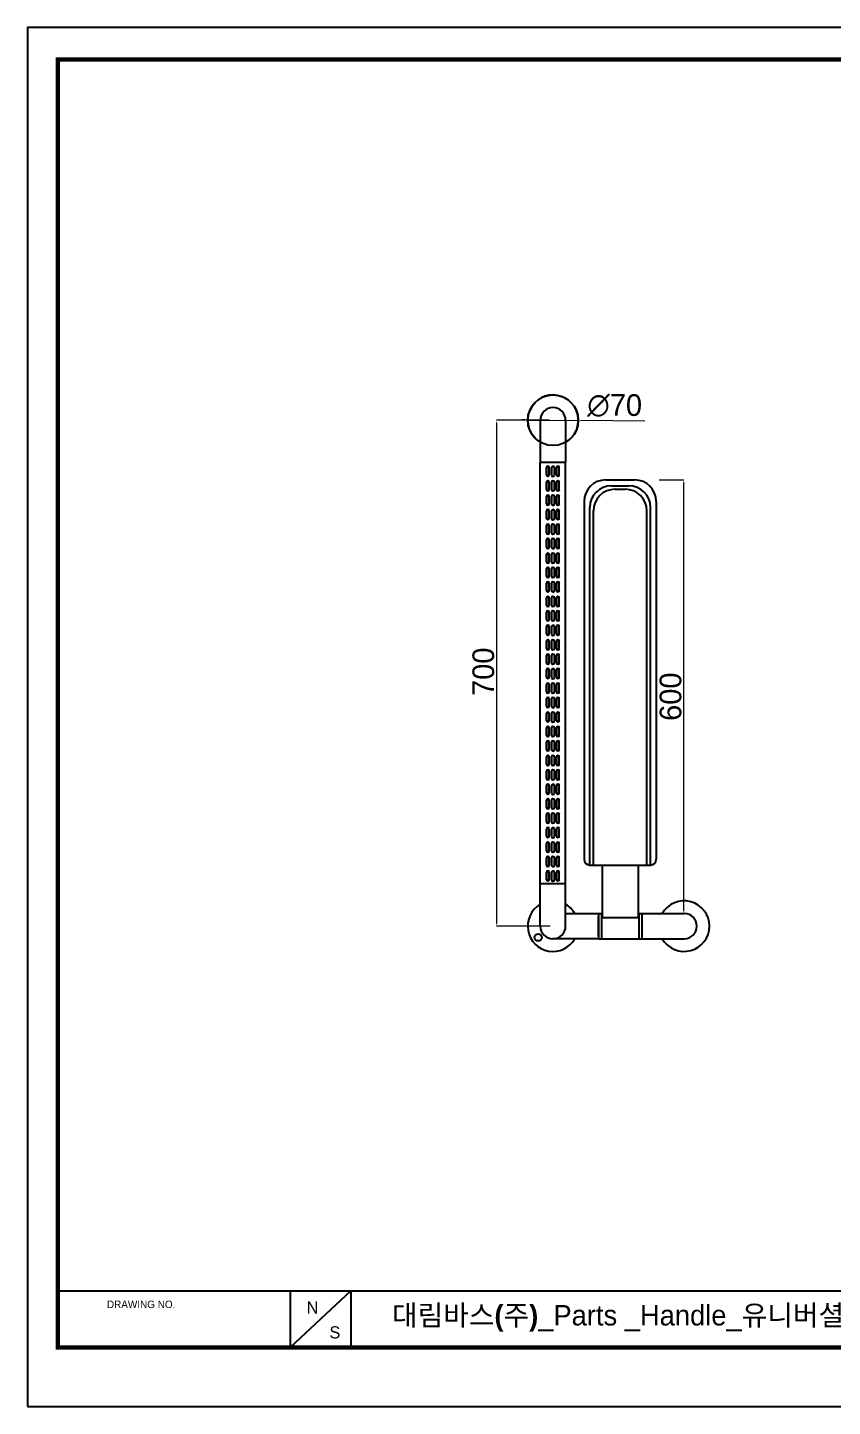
# Model space of a CAD drawing. Extents: x 0 to 2604, y 0 to 1908.
# Drawn here: x 0 to 1114, y 0 to 1908 of the extents above; entities that cross this region are included whole.
import ezdxf

# ---------------------------------------------------------------- set-up
doc = ezdxf.new("R2010")
doc.units = 0
doc.header["$LTSCALE"] = 10
doc.header["$MEASUREMENT"] = 0
doc.header["$PDMODE"] = 3
doc.header["$PDSIZE"] = -10
doc.layers.get('0').update_dxf_attribs({"linetype": 'CONTINUOUS'})
doc.layers.get('DEFPOINTS').update_dxf_attribs({"linetype": 'CONTINUOUS'})
doc.layers.add('PV', color=7, linetype='CONTINUOUS')
doc.styles.add('Daelim Dimension', font='')
doc.styles.get('Daelim Dimension').set_extended_font_data('나눔고딕')
doc.dimstyles.new('DEFAULT', dxfattribs={"dimscale": 2, "dimtxt": 2, "dimasz": 2, "dimexe": 0, "dimexo": 2, "dimgap": 1, "dimtad": 1, "dimdec": 0, "dimzin": 9, "dimdsep": 46, "dimtxsty": 'Daelim Dimension', "dimcen": 0.5, "dimclrd": 5, "dimclre": 5, "dimclrt": 256, "dimadec": 1, "dimazin": 0, "dimtfac": 1, "dimtdec": 0, "dimtix": 1, "dimtmove": 0, "dimatfit": 3, "dimfxl": 1, "dimtolj": 1, "dimtzin": 1, "dimlwd": 9, "dimlwe": 9, "dimarcsym": 0})

# ---------------------------------------------------------------- blocks, each defined once
blk = doc.blocks.new('*D0')
at = {"color": 5, "lineweight": 9, "transparency": 16777216}
for p, q in [((688, 1365), (684, 1365)), ((692, 1364.9), (762, 1364.2)), ((854.1, 1363.3), (766, 1364.2))]:
    blk.add_line(p, q, dxfattribs=at)
at = {"color": 5, "transparency": 16777216}
for points in [[(688, 1365.6), (688, 1364.3), (692, 1364.9)], [(766, 1364.9), (766, 1363.5), (762, 1364.2)]]:
    blk.add_solid(points, dxfattribs=at)
at = {"layer": 'DEFPOINTS', "color": 0, "transparency": 16777216}
for p in [(692, 1364.9), (762, 1364.2)]:
    blk.add_point(p, dxfattribs=at)
at = {"color": 7, "transparency": 16777216, "insert": (812.3, 1384.9), "char_height": 30, "attachment_point": 5, "rotation": 359.4288, "style": 'Daelim Dimension'}
blk.add_mtext('\\A1;∅70', dxfattribs=at)
blk = doc.blocks.new('*D2')
at = {"color": 5, "lineweight": 9, "transparency": 16777216}
for p, q in [((873.7, 1282.1), (908, 1282.1)), ((908, 686.1), (908, 1278.1)), ((873.7, 682.1), (908, 682.1))]:
    blk.add_line(p, q, dxfattribs=at)
at = {"color": 5, "transparency": 16777216}
for points in [[(907.3, 1278.1), (908.7, 1278.1), (908, 1282.1)], [(907.3, 686.1), (908.7, 686.1), (908, 682.1)]]:
    blk.add_solid(points, dxfattribs=at)
at = {"layer": 'DEFPOINTS', "color": 0, "transparency": 16777216}
for p in [(869.7, 1282.1), (908, 1282.1), (869.7, 682.1)]:
    blk.add_point(p, dxfattribs=at)
at = {"color": 7, "transparency": 16777216, "insert": (889.7, 982.1), "char_height": 30, "attachment_point": 5, "rotation": 90, "style": 'Daelim Dimension'}
blk.add_mtext('\\A1;600', dxfattribs=at)
blk = doc.blocks.new('*D4')
at = {"color": 5, "lineweight": 9, "transparency": 16777216}
for p, q in [((722.3, 1364.6), (648.9, 1364.6)), ((648.9, 1360.6), (648.9, 668.6)), ((722.9, 664.6), (648.9, 664.6))]:
    blk.add_line(p, q, dxfattribs=at)
at = {"color": 5, "transparency": 16777216}
for points in [[(648.3, 1360.6), (649.6, 1360.6), (648.9, 1364.6)], [(648.3, 668.6), (649.6, 668.6), (648.9, 664.6)]]:
    blk.add_solid(points, dxfattribs=at)
at = {"layer": 'DEFPOINTS', "color": 0, "transparency": 16777216}
for p in [(726.3, 1364.6), (648.9, 664.6), (726.9, 664.6)]:
    blk.add_point(p, dxfattribs=at)
at = {"color": 7, "transparency": 16777216, "insert": (630.7, 1016.6), "char_height": 30, "attachment_point": 5, "rotation": 90, "style": 'Daelim Dimension'}
blk.add_mtext('\\A1;700', dxfattribs=at)

msp = doc.modelspace()

# ---------------------------------------------------------------- linework, layer by layer
at = {"color": 7}
for p, q in [((709.4, 1364.6), (709.4, 1306.1)), ((744.4, 1364.6), (744.4, 1306.1)), ((744.4, 1306.1), (709.4, 1306.1)), ((794.9, 749.1), (794.9, 676.4)), ((844.9, 749.1), (844.9, 676.4)), ((744.4, 723.1), (709.4, 723.1)), ((709.4, 664.6), (709.4, 723.1)), ((744.4, 664.6), (744.4, 723.1)), ((744.4, 682.1), (789.9, 682.1)), ((789.9, 682.1), (789.9, 647.1)), ((789.9, 682.1), (794.9, 682.1)), ((789.9, 650.6), (789.9, 678.6)), ((793.9, 682.1), (793.9, 647.1)), ((794.9, 676.4), (844.9, 676.4)), ((844.9, 682.1), (849.9, 682.1)), ((845.9, 682.1), (845.9, 647.1)), ((849.9, 682.1), (908.4, 682.1)), ((849.9, 682.1), (849.9, 647.1)), ((789.9, 647.1), (726.9, 647.1)), ((789.9, 647.1), (849.9, 647.1)), ((849.9, 647.1), (908.4, 647.1))]:
    msp.add_line(p, q, dxfattribs=at)
at = {"color": 7, "linetype": 'Continuous'}
for p, q in [((709.4, 723.1), (709.4, 1306.1)), ((744.4, 723.1), (744.4, 1306.1))]:
    msp.add_line(p, q, dxfattribs=at)
for p, q in [((717.8, 1288.9), (717.8, 1299.1)), ((721.4, 1288.9), (721.4, 1299.1)), ((721.9, 1288.9), (721.9, 1299.1)), ((724.7, 1299), (724.7, 1288.9)), ((729.1, 1288.9), (729.1, 1299)), ((731.7, 1288.9), (731.7, 1299.1)), ((732.2, 1288.9), (732.2, 1299.1)), ((735.7, 1288.9), (735.7, 1299.1)), ((717.8, 1268.9), (717.8, 1279.1)), ((721.4, 1268.9), (721.4, 1279.1)), ((721.9, 1268.9), (721.9, 1279.1)), ((724.7, 1279), (724.7, 1268.9)), ((729.1, 1268.9), (729.1, 1279)), ((731.7, 1268.9), (731.7, 1279.1)), ((732.2, 1268.9), (732.2, 1279.1)), ((735.7, 1268.9), (735.7, 1279.1)), ((717.8, 1248.9), (717.8, 1259.1)), ((721.4, 1248.9), (721.4, 1259.1)), ((721.9, 1248.9), (721.9, 1259.1)), ((724.7, 1259), (724.7, 1248.9)), ((729.1, 1248.9), (729.1, 1259)), ((731.7, 1248.9), (731.7, 1259.1)), ((732.2, 1248.9), (732.2, 1259.1)), ((735.7, 1248.9), (735.7, 1259.1)), ((717.8, 1228.9), (717.8, 1239.1)), ((721.4, 1228.9), (721.4, 1239.1)), ((721.9, 1228.9), (721.9, 1239.1)), ((724.7, 1239), (724.7, 1228.9)), ((729.1, 1228.9), (729.1, 1239)), ((731.7, 1228.9), (731.7, 1239.1)), ((732.2, 1228.9), (732.2, 1239.1)), ((735.7, 1228.9), (735.7, 1239.1)), ((717.8, 1208.9), (717.8, 1219.1)), ((721.4, 1208.9), (721.4, 1219.1)), ((721.9, 1208.9), (721.9, 1219.1)), ((724.7, 1219), (724.7, 1208.9)), ((729.1, 1208.9), (729.1, 1219)), ((731.7, 1208.9), (731.7, 1219.1)), ((732.2, 1208.9), (732.2, 1219.1)), ((735.7, 1208.9), (735.7, 1219.1)), ((717.8, 1188.9), (717.8, 1199.1)), ((717.8, 1188.9), (717.8, 1199.1)), ((721.4, 1188.9), (721.4, 1199.1)), ((721.4, 1188.9), (721.4, 1199.1)), ((721.9, 1188.9), (721.9, 1199.1)), ((721.9, 1188.9), (721.9, 1199.1)), ((724.7, 1199), (724.7, 1188.9)), ((724.7, 1199), (724.7, 1188.9)), ((729.1, 1188.9), (729.1, 1199)), ((729.1, 1188.9), (729.1, 1199)), ((731.7, 1188.9), (731.7, 1199.1)), ((731.7, 1188.9), (731.7, 1199.1)), ((732.2, 1188.9), (732.2, 1199.1)), ((732.2, 1188.9), (732.2, 1199.1)), ((735.7, 1188.9), (735.7, 1199.1)), ((735.7, 1188.9), (735.7, 1199.1)), ((717.8, 1168.9), (717.8, 1179.1)), ((721.4, 1168.9), (721.4, 1179.1)), ((721.9, 1168.9), (721.9, 1179.1)), ((724.7, 1179), (724.7, 1168.9)), ((729.1, 1168.9), (729.1, 1179)), ((731.7, 1168.9), (731.7, 1179.1)), ((732.2, 1168.9), (732.2, 1179.1)), ((735.7, 1168.9), (735.7, 1179.1)), ((717.8, 1148.9), (717.8, 1159.1)), ((721.4, 1148.9), (721.4, 1159.1)), ((721.9, 1148.9), (721.9, 1159.1)), ((724.7, 1159), (724.7, 1148.9)), ((729.1, 1148.9), (729.1, 1159)), ((731.7, 1148.9), (731.7, 1159.1)), ((732.2, 1148.9), (732.2, 1159.1)), ((735.7, 1148.9), (735.7, 1159.1)), ((717.8, 1128.9), (717.8, 1139.1)), ((721.4, 1128.9), (721.4, 1139.1)), ((721.9, 1128.9), (721.9, 1139.1)), ((724.7, 1139), (724.7, 1128.9)), ((729.1, 1128.9), (729.1, 1139)), ((731.7, 1128.9), (731.7, 1139.1)), ((732.2, 1128.9), (732.2, 1139.1)), ((735.7, 1128.9), (735.7, 1139.1)), ((717.8, 1108.9), (717.8, 1119.1)), ((721.4, 1108.9), (721.4, 1119.1)), ((721.9, 1108.9), (721.9, 1119.1)), ((724.7, 1119), (724.7, 1108.9)), ((729.1, 1108.9), (729.1, 1119)), ((731.7, 1108.9), (731.7, 1119.1)), ((732.2, 1108.9), (732.2, 1119.1)), ((735.7, 1108.9), (735.7, 1119.1)), ((717.8, 1088.9), (717.8, 1099.1)), ((721.4, 1088.9), (721.4, 1099.1)), ((721.9, 1088.9), (721.9, 1099.1)), ((724.7, 1099), (724.7, 1088.9)), ((729.1, 1088.9), (729.1, 1099)), ((731.7, 1088.9), (731.7, 1099.1)), ((732.2, 1088.9), (732.2, 1099.1)), ((735.7, 1088.9), (735.7, 1099.1)), ((717.8, 1068.9), (717.8, 1079.1)), ((721.4, 1068.9), (721.4, 1079.1)), ((721.9, 1068.9), (721.9, 1079.1)), ((724.7, 1079), (724.7, 1068.9)), ((729.1, 1068.9), (729.1, 1079)), ((731.7, 1068.9), (731.7, 1079.1)), ((732.2, 1068.9), (732.2, 1079.1)), ((735.7, 1068.9), (735.7, 1079.1)), ((717.8, 1048.9), (717.8, 1059.1)), ((721.4, 1048.9), (721.4, 1059.1)), ((721.9, 1048.9), (721.9, 1059.1)), ((724.7, 1059), (724.7, 1048.9)), ((729.1, 1048.9), (729.1, 1059)), ((731.7, 1048.9), (731.7, 1059.1)), ((732.2, 1048.9), (732.2, 1059.1)), ((735.7, 1048.9), (735.7, 1059.1)), ((717.8, 1028.9), (717.8, 1039.1)), ((721.4, 1028.9), (721.4, 1039.1)), ((721.9, 1028.9), (721.9, 1039.1)), ((724.7, 1039), (724.7, 1028.9)), ((729.1, 1028.9), (729.1, 1039)), ((731.7, 1028.9), (731.7, 1039.1)), ((732.2, 1028.9), (732.2, 1039.1)), ((735.7, 1028.9), (735.7, 1039.1)), ((717.8, 1008.9), (717.8, 1019.1)), ((721.4, 1008.9), (721.4, 1019.1)), ((721.9, 1008.9), (721.9, 1019.1)), ((724.7, 1019), (724.7, 1008.9)), ((729.1, 1008.9), (729.1, 1019)), ((731.7, 1008.9), (731.7, 1019.1)), ((732.2, 1008.9), (732.2, 1019.1)), ((735.7, 1008.9), (735.7, 1019.1)), ((717.8, 988.9), (717.8, 999.1)), ((717.8, 988.9), (717.8, 999.1)), ((721.4, 988.9), (721.4, 999.1)), ((721.4, 988.9), (721.4, 999.1)), ((721.9, 988.9), (721.9, 999.1)), ((721.9, 988.9), (721.9, 999.1)), ((724.7, 999), (724.7, 988.9)), ((724.7, 999), (724.7, 988.9)), ((729.1, 988.9), (729.1, 999)), ((729.1, 988.9), (729.1, 999)), ((731.7, 988.9), (731.7, 999.1)), ((731.7, 988.9), (731.7, 999.1)), ((732.2, 988.9), (732.2, 999.1)), ((732.2, 988.9), (732.2, 999.1)), ((735.7, 988.9), (735.7, 999.1)), ((735.7, 988.9), (735.7, 999.1)), ((717.8, 968.9), (717.8, 979.1)), ((721.4, 968.9), (721.4, 979.1)), ((721.9, 968.9), (721.9, 979.1)), ((724.7, 979), (724.7, 968.9)), ((729.1, 968.9), (729.1, 979)), ((731.7, 968.9), (731.7, 979.1)), ((732.2, 968.9), (732.2, 979.1)), ((735.7, 968.9), (735.7, 979.1)), ((717.8, 948.9), (717.8, 959.1)), ((721.4, 948.9), (721.4, 959.1)), ((721.9, 948.9), (721.9, 959.1)), ((724.7, 959), (724.7, 948.9)), ((729.1, 948.9), (729.1, 959)), ((731.7, 948.9), (731.7, 959.1)), ((732.2, 948.9), (732.2, 959.1)), ((735.7, 948.9), (735.7, 959.1)), ((717.8, 928.9), (717.8, 939.1)), ((721.4, 928.9), (721.4, 939.1)), ((721.9, 928.9), (721.9, 939.1)), ((724.7, 939), (724.7, 928.9)), ((729.1, 928.9), (729.1, 939)), ((731.7, 928.9), (731.7, 939.1)), ((732.2, 928.9), (732.2, 939.1)), ((735.7, 928.9), (735.7, 939.1)), ((717.8, 908.9), (717.8, 919)), ((721.4, 908.9), (721.4, 919)), ((721.9, 908.9), (721.9, 919)), ((724.7, 919), (724.7, 908.9)), ((729.1, 908.9), (729.1, 919)), ((731.7, 908.9), (731.7, 919)), ((732.2, 908.9), (732.2, 919)), ((735.7, 908.9), (735.7, 919)), ((717.8, 888.9), (717.8, 899)), ((721.4, 888.9), (721.4, 899)), ((721.9, 888.9), (721.9, 899)), ((724.7, 899), (724.7, 888.9)), ((729.1, 888.9), (729.1, 899)), ((731.7, 888.9), (731.7, 899)), ((732.2, 888.9), (732.2, 899)), ((735.7, 888.9), (735.7, 899)), ((717.8, 868.9), (717.8, 879)), ((721.4, 868.9), (721.4, 879)), ((721.9, 868.9), (721.9, 879)), ((724.7, 879), (724.7, 868.9)), ((729.1, 868.9), (729.1, 879)), ((731.7, 868.9), (731.7, 879)), ((732.2, 868.9), (732.2, 879)), ((735.7, 868.9), (735.7, 879)), ((717.8, 848.9), (717.8, 859)), ((721.4, 848.9), (721.4, 859)), ((721.9, 848.9), (721.9, 859)), ((724.7, 859), (724.7, 848.9)), ((729.1, 848.9), (729.1, 859)), ((731.7, 848.9), (731.7, 859)), ((732.2, 848.9), (732.2, 859)), ((735.7, 848.9), (735.7, 859)), ((717.8, 828.9), (717.8, 839)), ((721.4, 828.9), (721.4, 839)), ((721.9, 828.9), (721.9, 839)), ((724.7, 839), (724.7, 828.9)), ((729.1, 828.9), (729.1, 839)), ((731.7, 828.9), (731.7, 839)), ((732.2, 828.9), (732.2, 839)), ((735.7, 828.9), (735.7, 839)), ((717.8, 808.9), (717.8, 819)), ((721.4, 808.9), (721.4, 819)), ((721.9, 808.9), (721.9, 819)), ((724.7, 819), (724.7, 808.9)), ((729.1, 808.9), (729.1, 819)), ((731.7, 808.9), (731.7, 819)), ((732.2, 808.9), (732.2, 819)), ((735.7, 808.9), (735.7, 819)), ((717.8, 788.9), (717.8, 799)), ((721.4, 788.9), (721.4, 799)), ((721.9, 788.9), (721.9, 799)), ((724.7, 799), (724.7, 788.9)), ((729.1, 788.9), (729.1, 799)), ((731.7, 788.9), (731.7, 799)), ((732.2, 788.9), (732.2, 799)), ((735.7, 788.9), (735.7, 799)), ((717.8, 768.9), (717.8, 779)), ((721.4, 768.9), (721.4, 779)), ((721.9, 768.9), (721.9, 779)), ((724.7, 779), (724.7, 768.9)), ((729.1, 768.9), (729.1, 779)), ((731.7, 768.9), (731.7, 779)), ((732.2, 768.9), (732.2, 779)), ((735.7, 768.9), (735.7, 779)), ((717.8, 748.9), (717.8, 759)), ((721.4, 748.9), (721.4, 759)), ((721.9, 748.9), (721.9, 759)), ((724.7, 759), (724.7, 748.9)), ((729.1, 748.9), (729.1, 759)), ((731.7, 748.9), (731.7, 759)), ((732.2, 748.9), (732.2, 759)), ((735.7, 748.9), (735.7, 759)), ((717.8, 728.9), (717.8, 739)), ((721.4, 728.9), (721.4, 739)), ((721.9, 728.9), (721.9, 739)), ((724.7, 739), (724.7, 728.9)), ((729.1, 728.9), (729.1, 739)), ((731.7, 728.9), (731.7, 739)), ((732.2, 728.9), (732.2, 739)), ((735.7, 728.9), (735.7, 739))]:
    msp.add_line(p, q)
at = {"color": 5}
msp.add_line((41.9, 159.9), (2138.6, 159.9), dxfattribs=at)
at = {"color": 5, "ltscale": 40}
for p, q in [((363.3, 159.9), (363.3, 81.4)), ((363.3, 159.9), (363.3, 81.4)), ((447.3, 159.9), (363.3, 81.4)), ((447.3, 159.9), (363.3, 81.4)), ((447.3, 159.9), (447.3, 81.4)), ((447.3, 159.9), (447.3, 81.4))]:
    msp.add_line(p, q, dxfattribs=at)
at = {"ltscale": 0.5}
msp.add_line((41.9, 81.7), (41.9, 81.7), dxfattribs=at)
msp.add_lwpolyline([(0, 0), (2604, 0), (2604, 1908), (0, 1908)], close=True, dxfattribs=at)
at = {"color": 5, "linetype": 'ByBlock', "lineweight": 200, "const_width": 6}
msp.add_lwpolyline([(41.9, 81.7), (2561.9, 81.7), (2561.9, 1863.7), (41.9, 1863.7)], close=True, dxfattribs=at)
msp.add_circle((727, 1364.6), 35)
at = {"color": 7}
msp.add_circle((706.4, 649.1), 5, dxfattribs=at)
for centre, radius, start, end in [((727, 1364.6), 35, 299.8014, 239.8008), ((726.9, 1364.6), 17.5, 0, 180), ((719.8, 729), 2.03, 181.2787, 358.7213), ((719.3, 729), 2.03, 283.3925, 358.7213), ((726.9, 729.1), 2.21, 187.1089, 352.8911), ((733.7, 729), 2.03, 181.2787, 358.7213), ((734.2, 729), 2.03, 181.2787, 256.6075), ((726.9, 664.6), 35, 119.9998, 330), ((726.9, 664.6), 35, 30, 60.0002), ((908.4, 664.6), 35, 210, 150), ((908.4, 664.6), 17.5, 270, 90), ((726.9, 664.6), 17.5, 180, 0), ((726.9, 664.6), 17.5, 270, 0)]:
    msp.add_arc(centre, radius, start, end, dxfattribs=at)
for centre, radius, start, end in [((719.8, 1299), 2.03, 1.2787, 178.7213), ((719.3, 1299), 2.03, 1.2787, 76.6075), ((726.9, 1298.7), 2.21, 7.1089, 172.8911), ((733.7, 1299), 2.03, 1.2787, 178.7213), ((734.2, 1299), 2.03, 103.3925, 178.7213), ((719.8, 1289), 2.03, 181.2787, 358.7213), ((719.8, 1279), 2.03, 1.2787, 178.7213), ((719.3, 1289), 2.03, 283.3925, 358.7213), ((719.3, 1279), 2.03, 1.2787, 76.6075), ((726.9, 1289.1), 2.21, 187.1089, 352.8911), ((726.9, 1278.7), 2.21, 7.1089, 172.8911), ((733.7, 1289), 2.03, 181.2787, 358.7213), ((733.7, 1279), 2.03, 1.2787, 178.7213), ((734.2, 1289), 2.03, 181.2787, 256.6075), ((734.2, 1279), 2.03, 103.3925, 178.7213), ((719.8, 1269), 2.03, 181.2787, 358.7213), ((719.8, 1259), 2.03, 1.2787, 178.7213), ((719.3, 1269), 2.03, 283.3925, 358.7213), ((719.3, 1259), 2.03, 1.2787, 76.6075), ((726.9, 1269.1), 2.21, 187.1089, 352.8911), ((726.9, 1258.7), 2.21, 7.1089, 172.8911), ((733.7, 1269), 2.03, 181.2787, 358.7213), ((733.7, 1259), 2.03, 1.2787, 178.7213), ((734.2, 1269), 2.03, 181.2787, 256.6075), ((734.2, 1259), 2.03, 103.3925, 178.7213), ((719.8, 1249), 2.03, 181.2787, 358.7213), ((719.8, 1239), 2.03, 1.2787, 178.7213), ((719.3, 1249), 2.03, 283.3925, 358.7213), ((719.3, 1239), 2.03, 1.2787, 76.6075), ((726.9, 1249.1), 2.21, 187.1089, 352.8911), ((726.9, 1238.7), 2.21, 7.1089, 172.8911), ((733.7, 1249), 2.03, 181.2787, 358.7213), ((733.7, 1239), 2.03, 1.2787, 178.7213), ((734.2, 1249), 2.03, 181.2787, 256.6075), ((734.2, 1239), 2.03, 103.3925, 178.7213), ((719.8, 1229), 2.03, 181.2787, 358.7213), ((719.3, 1229), 2.03, 283.3925, 358.7213), ((726.9, 1229.1), 2.21, 187.1089, 352.8911), ((733.7, 1229), 2.03, 181.2787, 358.7213), ((734.2, 1229), 2.03, 181.2787, 256.6075), ((719.8, 1219), 2.03, 1.2787, 178.7213), ((719.8, 1209), 2.03, 181.2787, 358.7213), ((719.3, 1219), 2.03, 1.2787, 76.6075), ((719.3, 1209), 2.03, 283.3925, 358.7213), ((726.9, 1218.7), 2.21, 7.1089, 172.8911), ((726.9, 1209.1), 2.21, 187.1089, 352.8911), ((733.7, 1219), 2.03, 1.2787, 178.7213), ((733.7, 1209), 2.03, 181.2787, 358.7213), ((734.2, 1219), 2.03, 103.3925, 178.7213), ((734.2, 1209), 2.03, 181.2787, 256.6075), ((719.8, 1199), 2.03, 1.2787, 178.7213), ((719.8, 1199), 2.03, 1.2787, 178.7213), ((719.8, 1189), 2.03, 181.2787, 358.7213), ((719.8, 1189), 2.03, 181.2787, 358.7213), ((719.3, 1199), 2.03, 1.2787, 76.6075), ((719.3, 1199), 2.03, 1.2787, 76.6075), ((719.3, 1189), 2.03, 283.3925, 358.7213), ((719.3, 1189), 2.03, 283.3925, 358.7213), ((726.9, 1198.7), 2.21, 7.1089, 172.8911), ((726.9, 1198.7), 2.21, 7.1089, 172.8911), ((726.9, 1189.1), 2.21, 187.1089, 352.8911), ((726.9, 1189.1), 2.21, 187.1089, 352.8911), ((733.7, 1199), 2.03, 1.2787, 178.7213), ((733.7, 1199), 2.03, 1.2787, 178.7213), ((733.7, 1189), 2.03, 181.2787, 358.7213), ((733.7, 1189), 2.03, 181.2787, 358.7213), ((734.2, 1199), 2.03, 103.3925, 178.7213), ((734.2, 1199), 2.03, 103.3925, 178.7213), ((734.2, 1189), 2.03, 181.2787, 256.6075), ((734.2, 1189), 2.03, 181.2787, 256.6075), ((719.8, 1179), 2.03, 1.2787, 178.7213), ((719.8, 1169), 2.03, 181.2787, 358.7213), ((719.3, 1179), 2.03, 1.2787, 76.6075), ((719.3, 1169), 2.03, 283.3925, 358.7213), ((726.9, 1178.7), 2.21, 7.1089, 172.8911), ((726.9, 1169.1), 2.21, 187.1089, 352.8911), ((733.7, 1179), 2.03, 1.2787, 178.7213), ((733.7, 1169), 2.03, 181.2787, 358.7213), ((734.2, 1179), 2.03, 103.3925, 178.7213), ((734.2, 1169), 2.03, 181.2787, 256.6075), ((719.8, 1159), 2.03, 1.2787, 178.7213), ((719.8, 1149), 2.03, 181.2787, 358.7213), ((719.3, 1159), 2.03, 1.2787, 76.6075), ((719.3, 1149), 2.03, 283.3925, 358.7213), ((726.9, 1158.7), 2.21, 7.1089, 172.8911), ((726.9, 1149.1), 2.21, 187.1089, 352.8911), ((733.7, 1159), 2.03, 1.2787, 178.7213), ((733.7, 1149), 2.03, 181.2787, 358.7213), ((734.2, 1159), 2.03, 103.3925, 178.7213), ((734.2, 1149), 2.03, 181.2787, 256.6075), ((719.8, 1139), 2.03, 1.2787, 178.7213), ((719.8, 1129), 2.03, 181.2787, 358.7213), ((719.3, 1139), 2.03, 1.2787, 76.6075), ((719.3, 1129), 2.03, 283.3925, 358.7213), ((726.9, 1138.7), 2.21, 7.1089, 172.8911), ((726.9, 1129.1), 2.21, 187.1089, 352.8911), ((733.7, 1139), 2.03, 1.2787, 178.7213), ((733.7, 1129), 2.03, 181.2787, 358.7213), ((734.2, 1139), 2.03, 103.3925, 178.7213), ((734.2, 1129), 2.03, 181.2787, 256.6075), ((719.8, 1119), 2.03, 1.2787, 178.7213), ((719.8, 1109), 2.03, 181.2787, 358.7213), ((719.3, 1119), 2.03, 1.2787, 76.6075), ((719.3, 1109), 2.03, 283.3925, 358.7213), ((726.9, 1118.7), 2.21, 7.1089, 172.8911), ((726.9, 1109.1), 2.21, 187.1089, 352.8911), ((733.7, 1119), 2.03, 1.2787, 178.7213), ((733.7, 1109), 2.03, 181.2787, 358.7213), ((734.2, 1119), 2.03, 103.3925, 178.7213), ((734.2, 1109), 2.03, 181.2787, 256.6075), ((719.8, 1099), 2.03, 1.2787, 178.7213), ((719.8, 1089), 2.03, 181.2787, 358.7213), ((719.3, 1099), 2.03, 1.2787, 76.6075), ((719.3, 1089), 2.03, 283.3925, 358.7213), ((726.9, 1098.7), 2.21, 7.1089, 172.8911), ((726.9, 1089.1), 2.21, 187.1089, 352.8911), ((733.7, 1099), 2.03, 1.2787, 178.7213), ((733.7, 1089), 2.03, 181.2787, 358.7213), ((734.2, 1099), 2.03, 103.3925, 178.7213), ((734.2, 1089), 2.03, 181.2787, 256.6075), ((719.8, 1079), 2.03, 1.2787, 178.7213), ((719.8, 1069), 2.03, 181.2787, 358.7213), ((719.3, 1079), 2.03, 1.2787, 76.6075), ((719.3, 1069), 2.03, 283.3925, 358.7213), ((726.9, 1078.7), 2.21, 7.1089, 172.8911), ((726.9, 1069.1), 2.21, 187.1089, 352.8911), ((733.7, 1079), 2.03, 1.2787, 178.7213), ((733.7, 1069), 2.03, 181.2787, 358.7213), ((734.2, 1079), 2.03, 103.3925, 178.7213), ((734.2, 1069), 2.03, 181.2787, 256.6075), ((719.8, 1059), 2.03, 1.2787, 178.7213), ((719.3, 1059), 2.03, 1.2787, 76.6075), ((726.9, 1058.7), 2.21, 7.1089, 172.8911), ((733.7, 1059), 2.03, 1.2787, 178.7213), ((734.2, 1059), 2.03, 103.3925, 178.7213), ((719.8, 1049), 2.03, 181.2787, 358.7213), ((719.8, 1039), 2.03, 1.2787, 178.7213), ((719.3, 1049), 2.03, 283.3925, 358.7213), ((719.3, 1039), 2.03, 1.2787, 76.6075), ((726.9, 1049.1), 2.21, 187.1089, 352.8911), ((726.9, 1038.7), 2.21, 7.1089, 172.8911), ((733.7, 1049), 2.03, 181.2787, 358.7213), ((733.7, 1039), 2.03, 1.2787, 178.7213), ((734.2, 1049), 2.03, 181.2787, 256.6075), ((734.2, 1039), 2.03, 103.3925, 178.7213), ((719.8, 1029), 2.03, 181.2787, 358.7213), ((719.8, 1019), 2.03, 1.2787, 178.7213), ((719.3, 1029), 2.03, 283.3925, 358.7213), ((719.3, 1019), 2.03, 1.2787, 76.6075), ((726.9, 1029.1), 2.21, 187.1089, 352.8911), ((726.9, 1018.7), 2.21, 7.1089, 172.8911), ((733.7, 1029), 2.03, 181.2787, 358.7213), ((733.7, 1019), 2.03, 1.2787, 178.7213), ((734.2, 1029), 2.03, 181.2787, 256.6075), ((734.2, 1019), 2.03, 103.3925, 178.7213), ((719.8, 1009), 2.03, 181.2787, 358.7213), ((719.8, 999), 2.03, 1.2787, 178.7213), ((719.8, 999), 2.03, 1.2787, 178.7213), ((719.3, 1009), 2.03, 283.3925, 358.7213), ((719.3, 999), 2.03, 1.2787, 76.6075), ((719.3, 999), 2.03, 1.2787, 76.6075), ((726.9, 1009.1), 2.21, 187.1089, 352.8911), ((726.9, 998.7), 2.21, 7.1089, 172.8911), ((726.9, 998.7), 2.21, 7.1089, 172.8911), ((733.7, 1009), 2.03, 181.2787, 358.7213), ((733.7, 999), 2.03, 1.2787, 178.7213), ((733.7, 999), 2.03, 1.2787, 178.7213), ((734.2, 1009), 2.03, 181.2787, 256.6075), ((734.2, 999), 2.03, 103.3925, 178.7213), ((734.2, 999), 2.03, 103.3925, 178.7213), ((719.8, 989), 2.03, 181.2787, 358.7213), ((719.8, 989), 2.03, 181.2787, 358.7213), ((719.8, 979), 2.03, 1.2787, 178.7213), ((719.3, 989), 2.03, 283.3925, 358.7213), ((719.3, 989), 2.03, 283.3925, 358.7213), ((719.3, 979), 2.03, 1.2787, 76.6075), ((726.9, 989.1), 2.21, 187.1089, 352.8911), ((726.9, 989.1), 2.21, 187.1089, 352.8911), ((726.9, 978.7), 2.21, 7.1089, 172.8911), ((733.7, 989), 2.03, 181.2787, 358.7213), ((733.7, 989), 2.03, 181.2787, 358.7213), ((733.7, 979), 2.03, 1.2787, 178.7213), ((734.2, 989), 2.03, 181.2787, 256.6075), ((734.2, 989), 2.03, 181.2787, 256.6075), ((734.2, 979), 2.03, 103.3925, 178.7213), ((719.8, 969), 2.03, 181.2787, 358.7213), ((719.8, 959), 2.03, 1.2787, 178.7213), ((719.3, 969), 2.03, 283.3925, 358.7213), ((719.3, 959), 2.03, 1.2787, 76.6075), ((726.9, 969.1), 2.21, 187.1089, 352.8911), ((726.9, 958.7), 2.21, 7.1089, 172.8911), ((733.7, 969), 2.03, 181.2787, 358.7213), ((733.7, 959), 2.03, 1.2787, 178.7213), ((734.2, 969), 2.03, 181.2787, 256.6075), ((734.2, 959), 2.03, 103.3925, 178.7213), ((719.8, 949), 2.03, 181.2787, 358.7213), ((719.8, 939), 2.03, 1.2787, 178.7213), ((719.3, 949), 2.03, 283.3925, 358.7213), ((719.3, 939), 2.03, 1.2787, 76.6075), ((726.9, 949.1), 2.21, 187.1089, 352.8911), ((726.9, 938.7), 2.21, 7.1089, 172.8911), ((733.7, 949), 2.03, 181.2787, 358.7213), ((733.7, 939), 2.03, 1.2787, 178.7213), ((734.2, 949), 2.03, 181.2787, 256.6075), ((734.2, 939), 2.03, 103.3925, 178.7213), ((719.8, 929), 2.03, 181.2787, 358.7213), ((719.8, 919), 2.03, 1.2787, 178.7213), ((719.3, 929), 2.03, 283.3925, 358.7213), ((719.3, 919), 2.03, 1.2787, 76.6075), ((726.9, 929.1), 2.21, 187.1089, 352.8911), ((726.9, 918.7), 2.21, 7.1089, 172.8911), ((733.7, 929), 2.03, 181.2787, 358.7213), ((733.7, 919), 2.03, 1.2787, 178.7213), ((734.2, 929), 2.03, 181.2787, 256.6075), ((734.2, 919), 2.03, 103.3925, 178.7213), ((719.8, 909), 2.03, 181.2787, 358.7213), ((719.8, 899), 2.03, 1.2787, 178.7213), ((719.3, 909), 2.03, 283.3925, 358.7213), ((719.3, 899), 2.03, 1.2787, 76.6075), ((726.9, 909.1), 2.21, 187.1089, 352.8911), ((726.9, 898.7), 2.21, 7.1089, 172.8911), ((733.7, 909), 2.03, 181.2787, 358.7213), ((733.7, 899), 2.03, 1.2787, 178.7213), ((734.2, 909), 2.03, 181.2787, 256.6075), ((734.2, 899), 2.03, 103.3925, 178.7213), ((719.8, 889), 2.03, 181.2787, 358.7213), ((719.8, 879), 2.03, 1.2787, 178.7213), ((719.3, 889), 2.03, 283.3925, 358.7213), ((719.3, 879), 2.03, 1.2787, 76.6075), ((726.9, 889.1), 2.21, 187.1089, 352.8911), ((726.9, 878.7), 2.21, 7.1089, 172.8911), ((733.7, 889), 2.03, 181.2787, 358.7213), ((733.7, 879), 2.03, 1.2787, 178.7213), ((734.2, 889), 2.03, 181.2787, 256.6075), ((734.2, 879), 2.03, 103.3925, 178.7213), ((719.8, 869), 2.03, 181.2787, 358.7213), ((719.8, 859), 2.03, 1.2787, 178.7213), ((719.3, 869), 2.03, 283.3925, 358.7213), ((719.3, 859), 2.03, 1.2787, 76.6075), ((726.9, 869.1), 2.21, 187.1089, 352.8911), ((726.9, 858.7), 2.21, 7.1089, 172.8911), ((733.7, 869), 2.03, 181.2787, 358.7213), ((733.7, 859), 2.03, 1.2787, 178.7213), ((734.2, 869), 2.03, 181.2787, 256.6075), ((734.2, 859), 2.03, 103.3925, 178.7213), ((719.8, 849), 2.03, 181.2787, 358.7213), ((719.8, 839), 2.03, 1.2787, 178.7213), ((719.3, 849), 2.03, 283.3925, 358.7213), ((719.3, 839), 2.03, 1.2787, 76.6075), ((726.9, 849.1), 2.21, 187.1089, 352.8911), ((726.9, 838.7), 2.21, 7.1089, 172.8911), ((733.7, 849), 2.03, 181.2787, 358.7213), ((733.7, 839), 2.03, 1.2787, 178.7213), ((734.2, 849), 2.03, 181.2787, 256.6075), ((734.2, 839), 2.03, 103.3925, 178.7213), ((719.8, 829), 2.03, 181.2787, 358.7213), ((719.8, 819), 2.03, 1.2787, 178.7213), ((719.3, 829), 2.03, 283.3925, 358.7213), ((719.3, 819), 2.03, 1.2787, 76.6075), ((726.9, 829.1), 2.21, 187.1089, 352.8911), ((726.9, 818.7), 2.21, 7.1089, 172.8911), ((733.7, 829), 2.03, 181.2787, 358.7213), ((733.7, 819), 2.03, 1.2787, 178.7213), ((734.2, 829), 2.03, 181.2787, 256.6075), ((734.2, 819), 2.03, 103.3925, 178.7213), ((719.8, 809), 2.03, 181.2787, 358.7213), ((719.3, 809), 2.03, 283.3925, 358.7213), ((726.9, 809.1), 2.21, 187.1089, 352.8911), ((733.7, 809), 2.03, 181.2787, 358.7213), ((734.2, 809), 2.03, 181.2787, 256.6075), ((719.8, 799), 2.03, 1.2787, 178.7213), ((719.8, 789), 2.03, 181.2787, 358.7213), ((719.3, 799), 2.03, 1.2787, 76.6075), ((719.3, 789), 2.03, 283.3925, 358.7213), ((726.9, 798.7), 2.21, 7.1089, 172.8911), ((726.9, 789.1), 2.21, 187.1089, 352.8911), ((733.7, 799), 2.03, 1.2787, 178.7213), ((733.7, 789), 2.03, 181.2787, 358.7213), ((734.2, 799), 2.03, 103.3925, 178.7213), ((734.2, 789), 2.03, 181.2787, 256.6075), ((719.8, 779), 2.03, 1.2787, 178.7213), ((719.8, 769), 2.03, 181.2787, 358.7213), ((719.3, 779), 2.03, 1.2787, 76.6075), ((719.3, 769), 2.03, 283.3925, 358.7213), ((726.9, 778.7), 2.21, 7.1089, 172.8911), ((726.9, 769.1), 2.21, 187.1089, 352.8911), ((733.7, 779), 2.03, 1.2787, 178.7213), ((733.7, 769), 2.03, 181.2787, 358.7213), ((734.2, 779), 2.03, 103.3925, 178.7213), ((734.2, 769), 2.03, 181.2787, 256.6075), ((719.8, 759), 2.03, 1.2787, 178.7213), ((719.8, 749), 2.03, 181.2787, 358.7213), ((719.3, 759), 2.03, 1.2787, 76.6075), ((719.3, 749), 2.03, 283.3925, 358.7213), ((726.9, 758.7), 2.21, 7.1089, 172.8911), ((726.9, 749.1), 2.21, 187.1089, 352.8911), ((733.7, 759), 2.03, 1.2787, 178.7213), ((733.7, 749), 2.03, 181.2787, 358.7213), ((734.2, 759), 2.03, 103.3925, 178.7213), ((734.2, 749), 2.03, 181.2787, 256.6075), ((719.8, 739), 2.03, 1.2787, 178.7213), ((719.3, 739), 2.03, 1.2787, 76.6075), ((726.9, 738.7), 2.21, 7.1089, 172.8911), ((733.7, 739), 2.03, 1.2787, 178.7213), ((734.2, 739), 2.03, 103.3925, 178.7213)]:
    msp.add_arc(centre, radius, start, end)
at = {"layer": 'PV', "linetype": 'Continuous'}
for p, q in [((799.9, 1282.1), (839.9, 1282.1)), ((807.9, 1274.1), (831.9, 1274.1)), ((812.9, 1269.1), (826.8, 1269.1)), ((769.9, 1252.1), (769.9, 757.1)), ((777.9, 749.1), (777.9, 1244.1)), ((861.9, 749.1), (861.9, 1244.1)), ((869.9, 1252.1), (869.9, 757.1)), ((782.9, 749.1), (782.9, 1239.1)), ((856.8, 749.1), (856.8, 1239.1)), ((777.9, 749.1), (861.9, 749.1))]:
    msp.add_line(p, q, dxfattribs=at)
for centre, radius, start, end in [((799.9, 1252.1), 30, 90, 180), ((839.9, 1252.1), 30, 0, 90), ((807.9, 1244.1), 30, 90, 180), ((812.9, 1239.1), 30, 90, 180), ((826.8, 1239.1), 30, 0, 90), ((831.9, 1244.1), 30, 0, 90), ((777.9, 757.1), 8, 180, 270), ((861.9, 757.1), 8, 270, 0)]:
    msp.add_arc(centre, radius, start, end, dxfattribs=at)

# ---------------------------------------------------------------- texts
at = {"color": 5, "ltscale": 40, "style": 'Daelim Dimension'}
msp.add_text('DRAWING NO.', height=10.276, dxfattribs=at).set_placement((109.8, 136.1))
at = {"char_height": 16.8, "width": 23.469, "attachment_point": 1, "style": 'Daelim Dimension'}
for s, insert in [('N', (386.1, 145.2)), ('S', (417.7, 110.9))]:
    msp.add_mtext(s, dxfattribs=dict(at, insert=insert))
at = {"color": 2, "insert": (504.1, 140.3), "char_height": 28.256, "width": 1671.354, "attachment_point": 1, "style": 'Daelim Dimension'}
msp.add_mtext('{\\fPretendard Variable SemiBold|b0|i0|c129|p2;대림바스(주)}_Parts _Handle_유니버셜_전방 지지대_상하가동식_DL P4253', dxfattribs=at)

# ---------------------------------------------------------------- dimensions: what is measured, and where the dimension line sits
dim = msp.add_diameter_dim_2p(p1=(692, 1364.9), p2=(762, 1364.2), dimstyle='DEFAULT', override={"dimtxt": 15, "dimclrd": 5, "dimclrt": 7})
dim.commit()
dim.dimension.update_dxf_attribs({"geometry": '*D0', "text_midpoint": (812.3, 1384.9)})
dim = msp.add_linear_dim(base=(648.9, 664.6), p1=(726.3, 1364.6), p2=(726.9, 664.6), angle=90, text='700', dimstyle='DEFAULT', override={"dimtxt": 15, "dimclrd": 5, "dimclre": 5, "dimclrt": 7})
dim.commit()
dim.dimension.update_dxf_attribs({"geometry": '*D4', "text_midpoint": (648.9, 1016.6), "dimtype": 128})
dim = msp.add_linear_dim(base=(908, 1282.1), p1=(869.7, 682.1), p2=(869.7, 1282.1), angle=90, dimstyle='DEFAULT', override={"dimtxt": 15, "dimclrd": 5, "dimclre": 5, "dimclrt": 7})
dim.commit()
dim.dimension.update_dxf_attribs({"geometry": '*D2', "text_midpoint": (889.7, 982.1)})

doc.saveas('drawing.dxf')
